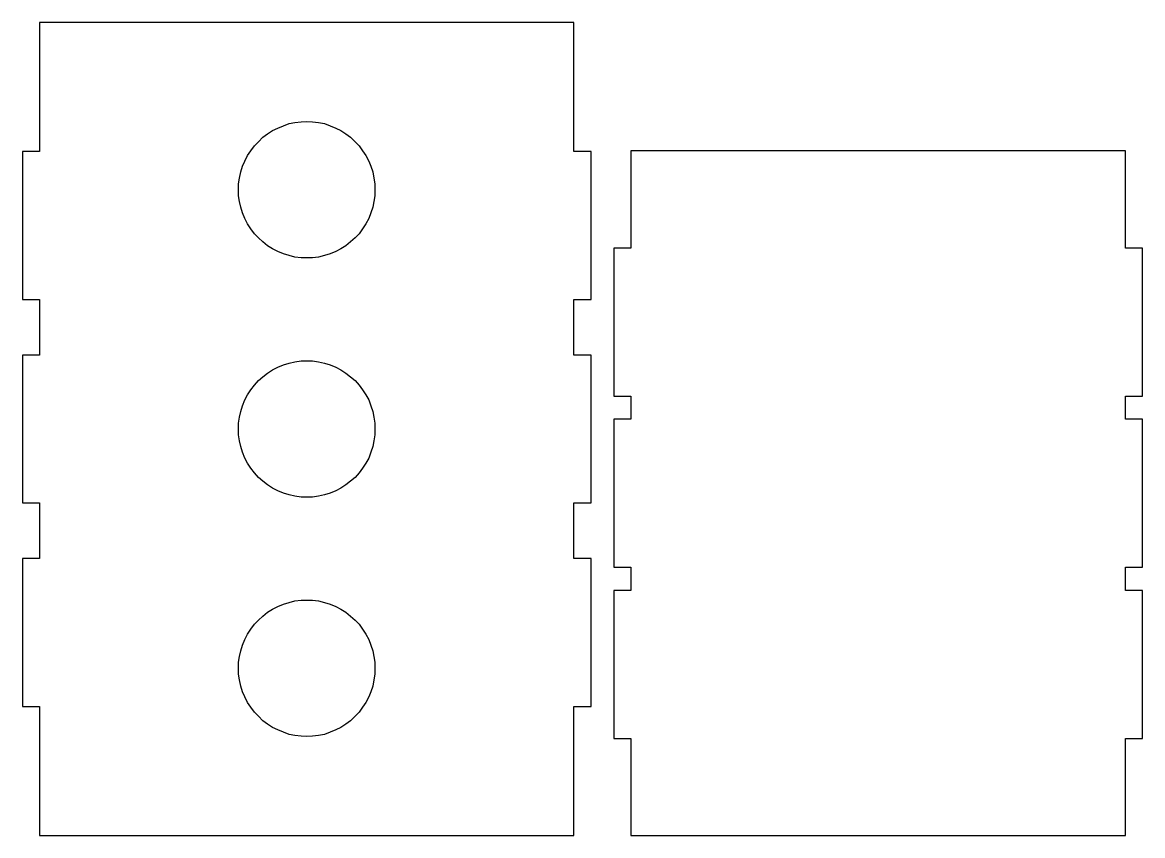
# Model space of a CAD drawing. Header units: millimetres. Extents: x 6 to 203, y 6 to 149.
import ezdxf

# ---------------------------------------------------------------- set-up
doc = ezdxf.new("R2010")
doc.units = ezdxf.units.MM
doc.layers.add('CUT', color=1, linetype='Continuous')
doc.layers.add('CUT_INNER', color=1, linetype='Continuous')

msp = doc.modelspace()

# ---------------------------------------------------------------- linework, layer by layer
at = {"layer": 'CUT'}
for points in [[(103, 28.7), (106, 28.7), (106, 54.7), (103, 54.7), (103, 64.5), (106, 64.5), (106, 90.5), (103, 90.5), (103, 100.3), (106, 100.3), (106, 126.3), (103, 126.3), (103, 149), (9, 149), (9, 126.3), (6, 126.3), (6, 100.3), (9, 100.3), (9, 90.5), (6, 90.5), (6, 64.5), (9, 64.5), (9, 54.7), (6, 54.7), (6, 28.7), (9, 28.7), (9, 6), (103, 6), (103, 28.7)], [(203, 53.2), (203, 79.2), (200, 79.2), (200, 83.3), (203, 83.3), (203, 109.3), (200, 109.3), (200, 126.4), (113, 126.4), (113, 109.3), (110, 109.3), (110, 83.3), (113, 83.3), (113, 79.2), (110, 79.2), (110, 53.2), (113, 53.2), (113, 49.1), (110, 49.1), (110, 23.1), (113, 23.1), (113, 6), (200, 6), (200, 23.1), (203, 23.1), (203, 49.1), (200, 49.1), (200, 53.2), (203, 53.2)]]:
    msp.add_lwpolyline(points, close=True, dxfattribs=at)
at = {"layer": 'CUT_INNER'}
for points in [[(55, 107.6), (53.9, 107.7), (52.9, 108), (51.9, 108.3), (50.9, 108.7), (50, 109.2), (49.1, 109.7), (48.3, 110.4), (47.5, 111.1), (46.8, 111.8), (46.2, 112.7), (45.6, 113.6), (45.1, 114.5), (44.7, 115.5), (44.4, 116.5), (44.2, 117.5), (44, 118.5), (44, 119.6), (44, 120.6), (44.2, 121.6), (44.4, 122.7), (44.7, 123.7), (45.1, 124.6), (45.6, 125.6), (46.2, 126.4), (46.8, 127.3), (47.5, 128), (48.3, 128.8), (49.1, 129.4), (50, 130), (50.9, 130.4), (51.9, 130.8), (52.9, 131.2), (53.9, 131.4), (55, 131.5), (56, 131.6), (57, 131.5), (58.1, 131.4), (59.1, 131.2), (60.1, 130.8), (61.1, 130.4), (62, 130), (62.9, 129.4), (63.7, 128.8), (64.5, 128), (65.2, 127.3), (65.8, 126.4), (66.4, 125.6), (66.9, 124.6), (67.3, 123.7), (67.6, 122.7), (67.8, 121.6), (68, 120.6), (68, 119.6), (68, 118.5), (67.8, 117.5), (67.6, 116.5), (67.3, 115.5), (66.9, 114.5), (66.4, 113.6), (65.8, 112.7), (65.2, 111.8), (64.5, 111.1), (63.7, 110.4), (62.9, 109.7), (62, 109.2), (61.1, 108.7), (60.1, 108.3), (59.1, 108), (58.1, 107.7), (57, 107.6), (56, 107.6), (55, 107.6)], [(55, 65.5), (53.9, 65.7), (52.9, 65.9), (51.9, 66.2), (50.9, 66.6), (50, 67.1), (49.1, 67.7), (48.3, 68.3), (47.5, 69), (46.8, 69.8), (46.2, 70.6), (45.6, 71.5), (45.1, 72.4), (44.7, 73.4), (44.4, 74.4), (44.2, 75.4), (44, 76.5), (44, 77.5), (44, 78.5), (44.2, 79.6), (44.4, 80.6), (44.7, 81.6), (45.1, 82.6), (45.6, 83.5), (46.2, 84.4), (46.8, 85.2), (47.5, 86), (48.3, 86.7), (49.1, 87.3), (50, 87.9), (50.9, 88.4), (51.9, 88.8), (52.9, 89.1), (53.9, 89.3), (55, 89.5), (56, 89.5), (57, 89.5), (58.1, 89.3), (59.1, 89.1), (60.1, 88.8), (61.1, 88.4), (62, 87.9), (62.9, 87.3), (63.7, 86.7), (64.5, 86), (65.2, 85.2), (65.8, 84.4), (66.4, 83.5), (66.9, 82.6), (67.3, 81.6), (67.6, 80.6), (67.8, 79.6), (68, 78.5), (68, 77.5), (68, 76.5), (67.8, 75.4), (67.6, 74.4), (67.3, 73.4), (66.9, 72.4), (66.4, 71.5), (65.8, 70.6), (65.2, 69.8), (64.5, 69), (63.7, 68.3), (62.9, 67.7), (62, 67.1), (61.1, 66.6), (60.1, 66.2), (59.1, 65.9), (58.1, 65.7), (57, 65.5), (56, 65.5), (55, 65.5)], [(55, 23.5), (53.9, 23.6), (52.9, 23.8), (51.9, 24.2), (50.9, 24.6), (50, 25), (49.1, 25.6), (48.3, 26.2), (47.5, 27), (46.8, 27.7), (46.2, 28.6), (45.6, 29.4), (45.1, 30.4), (44.7, 31.3), (44.4, 32.3), (44.2, 33.4), (44, 34.4), (44, 35.4), (44, 36.5), (44.2, 37.5), (44.4, 38.5), (44.7, 39.5), (45.1, 40.5), (45.6, 41.4), (46.2, 42.3), (46.8, 43.2), (47.5, 43.9), (48.3, 44.6), (49.1, 45.3), (50, 45.8), (50.9, 46.3), (51.9, 46.7), (52.9, 47), (53.9, 47.3), (55, 47.4), (56, 47.4), (57, 47.4), (58.1, 47.3), (59.1, 47), (60.1, 46.7), (61.1, 46.3), (62, 45.8), (62.9, 45.3), (63.7, 44.6), (64.5, 43.9), (65.2, 43.2), (65.8, 42.3), (66.4, 41.4), (66.9, 40.5), (67.3, 39.5), (67.6, 38.5), (67.8, 37.5), (68, 36.5), (68, 35.4), (68, 34.4), (67.8, 33.4), (67.6, 32.3), (67.3, 31.3), (66.9, 30.4), (66.4, 29.4), (65.8, 28.6), (65.2, 27.7), (64.5, 27), (63.7, 26.2), (62.9, 25.6), (62, 25), (61.1, 24.6), (60.1, 24.2), (59.1, 23.8), (58.1, 23.6), (57, 23.5), (56, 23.4), (55, 23.5)]]:
    msp.add_lwpolyline(points, close=True, dxfattribs=at)

doc.saveas('drawing.dxf')
